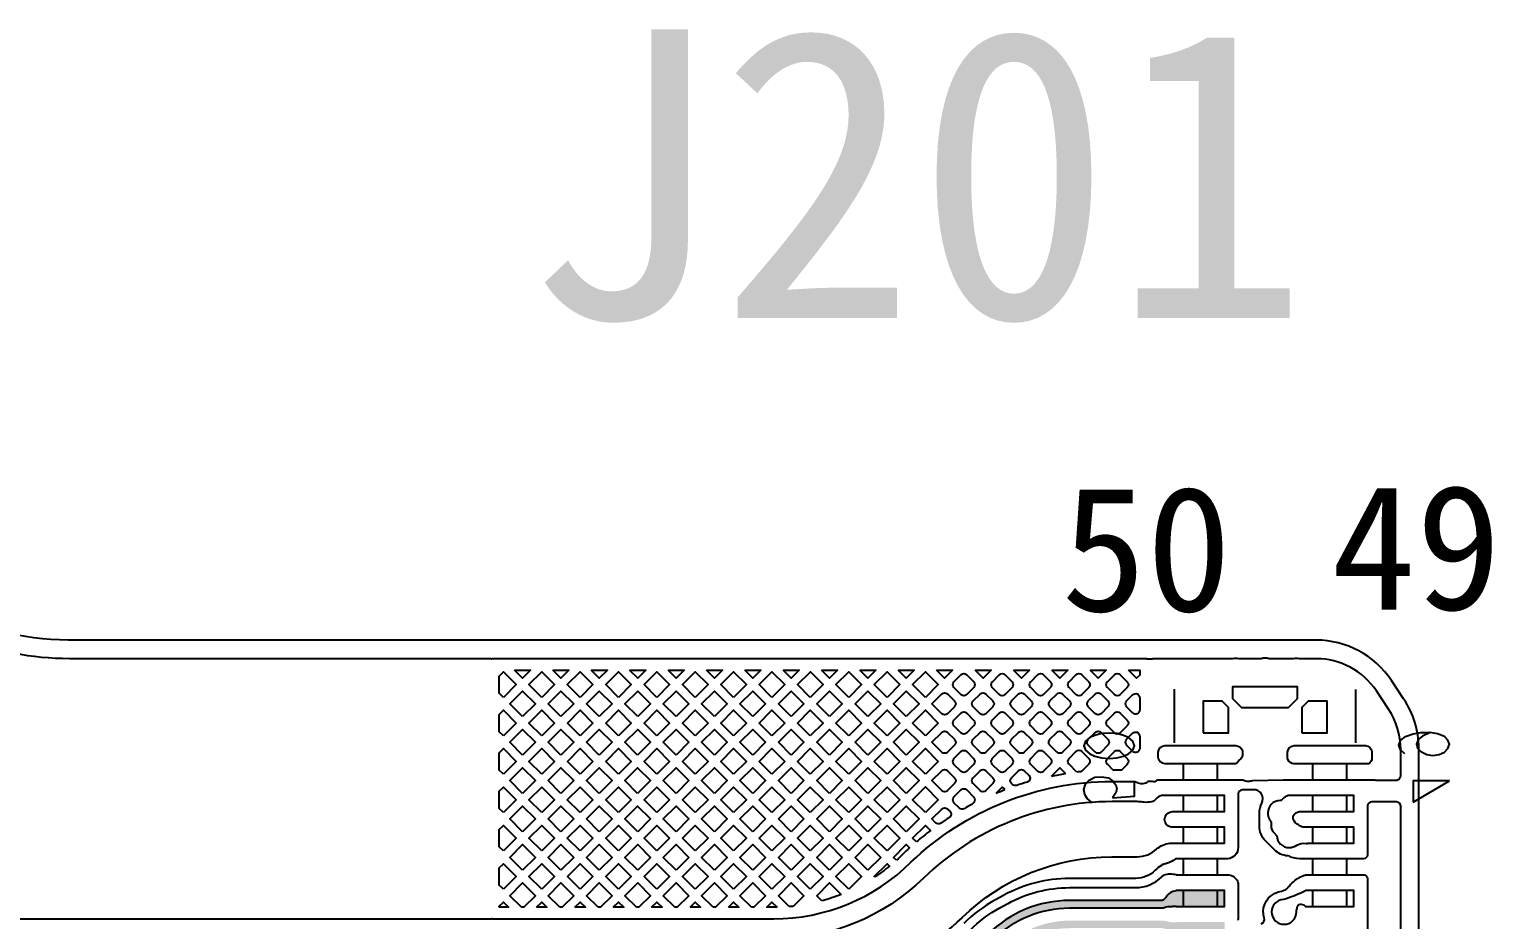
# Model space of a CAD drawing. Header units: millimetres. Extents: x 164 to 1164, y 133 to 906.
# Drawn here: x 515.14 to 563.05, y 522.67 to 551.84 of the extents above; entities that cross this region are included whole.
import ezdxf

# ---------------------------------------------------------------- set-up
doc = ezdxf.new("R2010")
doc.units = ezdxf.units.MM
for name, color, linetype in [('gbr-dxf', 7, 'Continuous'), ('gbr-dxf_layer0', 7, 'Continuous'), ('gbr-outline-dxf', 2, 'Continuous'), ('lingjian_layer1', 7, 'Continuous'), ('outline_layer0', 7, 'Continuous'), ('備註', 1, 'Continuous')]:
    doc.layers.add(name, color=color, linetype=linetype)
doc.styles.get("Standard").update_dxf_attribs({"font": ''})
doc.styles.get('Standard').set_extended_font_data('SimSun')
pattern_1 = [(270, (1442.94313, 11995.0211), (0.2069388116, -4e-17), [0.150500954, -0.0564378577]), (360, (1442.94313, 11995.0211), (5e-17, 0.2069388116), [0.150500954, -0.0564378577])]

msp = doc.modelspace()

# ---------------------------------------------------------------- hatches: boundary and pattern name
at = {"layer": '備註', "linetype": 'Continuous'}
h = msp.add_hatch(dxfattribs=at)
h.set_pattern_fill('ANGLE', color=4, scale=0.029626, angle=-90, style=0)
h.set_pattern_definition(pattern_1)
h.paths.add_polyline_path([(552.225, 523.307), (549.224, 523.307, 0.016305), (549.217, 523.306, 0.198398), (546.553, 522.2), (546.552, 522.199), (546.337, 521.985), (546.336, 521.984, -0.077062), (544.552, 520.678, 0.008577), (544.549, 520.677, 0.009589), (544.299, 520.541), (544.296, 520.54, -0.129718), (539.755, 519.341, 0.013487), (539.749, 519.341), (511.875, 519.341), (511.871, 519.341, -0.163227), (502.129, 522.612, 0.011714), (502.125, 522.615, 0.133288), (493.512, 526.086, 0.011579), (493.507, 526.087, 0.022888), (493.293, 526.102, 0.047003), (493.27, 526.106, -0.014638), (493.213, 526.114, 0.015724), (493.206, 526.114, 0.01582), (493.059, 526.134, 0.017779), (493.05, 526.135, 0.022951), (491.426, 526.209, 0.01598), (491.418, 526.209), (364.782, 526.209, 0.019686), (364.773, 526.21, 0.017758), (364.764, 526.21, -0.005313), (364.711, 526.21, 0.018449), (364.703, 526.21), (354.636, 526.21), (354.632, 526.21, 0.107714), (339.187, 522.843, 0.014366), (339.181, 522.84, 0.081576), (330.641, 516.71), (330.641, 516.71), (330.641, 516.71), (315.209, 501.278), (315.208, 501.277, -0.198894), (291.975, 491.655), (291.971, 491.655), (263.773, 491.655, 0.013447), (263.767, 491.655, -0.159762), (261.534, 492.389, 0.011483), (261.53, 492.392, 0.160219), (258.361, 493.44, 0.013731), (258.355, 493.44), (254.936, 493.44), (254.623, 493.713), (254.622, 493.712), (253.044, 493.712), (253.044, 493.185), (254.622, 493.185), (254.623, 493.184), (254.794, 493.194), (258.348, 493.194, 0.013465), (258.354, 493.194, -0.16027), (261.38, 492.197, 0.011743), (261.384, 492.194, 0.160496), (263.773, 491.409, 0.013355), (263.779, 491.409), (291.975, 491.409), (291.979, 491.409, 0.198861), (315.382, 501.103), (315.383, 501.104), (330.815, 516.536), (330.815, 516.536), (330.815, 516.536, -0.081551), (339.288, 522.618, -0.107699), (354.628, 525.964), (354.632, 525.964), (364.71, 525.964, 0.014064), (364.716, 525.964, 0.003369), (364.752, 525.964, 0.030125), (364.766, 525.963), (491.425, 525.963, 0.016022), (491.433, 525.963, -0.022735), (493.02, 525.891, 0.015857), (493.027, 525.89, -0.017511), (493.174, 525.871, 0.019536), (493.183, 525.869, 0.009196), (493.227, 525.863, 0.08322), (493.267, 525.856, -0.024776), (493.474, 525.843, 0.009807), (493.478, 525.843, -0.133281), (501.973, 522.422, 0.011696), (501.977, 522.419, 0.163374), (511.875, 519.095), (511.879, 519.095), (539.754, 519.095, 0.013556), (539.76, 519.095, 0.12949), (544.415, 520.324), (544.418, 520.326, -0.009593), (544.66, 520.458), (544.662, 520.459, 0.077165), (546.51, 521.81), (546.511, 521.81), (546.726, 522.025), (546.727, 522.026, -0.1989), (549.224, 523.061, 0.01598), (549.231, 523.061), (552.225, 523.061, 0.043357), (552.29, 523.066, 0.11098), (552.325, 523.072, -0.10686), (552.585, 523.112, 0.135663), (552.627, 523.121, -0.032048), (552.707, 523.118), (552.718, 523.107), (552.719, 523.107), (554.296, 523.107), (554.296, 523.635), (552.719, 523.635), (552.718, 523.635), (552.707, 523.624, 0.241105), (552.379, 523.403, 0.020161), (552.356, 523.383), (552.356, 523.383), (552.32, 523.346), (552.319, 523.346, -0.199548), (552.225, 523.307)])
h = msp.add_hatch(dxfattribs=at)
h.set_pattern_fill('ANGLE', color=4, scale=0.029626, angle=-90, style=0)
h.set_pattern_definition(pattern_1)
h.paths.add_polyline_path([(253.045, 492.675), (253.044, 492.675), (253.044, 492.148), (254.621, 492.148), (254.623, 492.147), (254.88, 492.449), (255.165, 492.505, 0.011884), (255.17, 492.506, -0.047835), (255.435, 492.532), (255.439, 492.532), (258.348, 492.532, 0.013493), (258.354, 492.532, -0.16023), (260.986, 491.665, 0.011743), (260.99, 491.662, 0.160569), (263.773, 490.747, 0.013355), (263.779, 490.747), (291.974, 490.747), (291.978, 490.747, 0.198875), (315.851, 500.635), (315.852, 500.635), (315.852, 500.635), (315.852, 500.635), (331.284, 516.068), (331.284, 516.068), (331.284, 516.068, -0.081468), (339.572, 522.02, -0.107635), (354.629, 525.302), (354.633, 525.302), (364.694, 525.302, 0.005329), (364.767, 525.301, 0.01598), (364.774, 525.301), (491.425, 525.301, -0.02287), (492.961, 525.23, 0.010413), (492.965, 525.23, -0.017003), (493.063, 525.218, 0.010657), (493.067, 525.217, 0.003258), (493.089, 525.213, 0.030586), (493.103, 525.21, 0.043208), (493.258, 525.194, 0.014798), (493.265, 525.194, -0.022961), (493.396, 525.185, 0.010581), (493.401, 525.184, -0.133259), (501.572, 521.894, 0.011775), (501.576, 521.891, 0.163384), (511.874, 518.433), (511.874, 518.433), (539.751, 518.433), (539.755, 518.433, 0.129716), (544.745, 519.75, 0.010688), (544.748, 519.752, -0.009413), (544.965, 519.869, 0.008282), (544.967, 519.87, 0.077139), (546.978, 521.341), (546.979, 521.342), (547.187, 521.549, 0.024653), (547.196, 521.557, -0.19899), (549.225, 522.398), (549.229, 522.399), (552.26, 522.399, 0.013626), (552.266, 522.398, -0.15526), (552.343, 522.374, 0.047374), (552.35, 522.36, 0.192505), (552.718, 522.077), (552.718, 522.07), (554.297, 522.07), (554.297, 522.598), (552.718, 522.598), (552.718, 522.587, -0.020922), (552.65, 522.586), (552.644, 522.586, -0.077712), (552.394, 522.626, 0.085172), (552.369, 522.63, 0.063907), (552.274, 522.644, 0.01602), (552.266, 522.644), (549.225, 522.644, 0.010618), (549.22, 522.644, 0.197688), (547.03, 521.739, 0.026109), (547.02, 521.73), (546.805, 521.516), (546.804, 521.515, -0.077044), (544.857, 520.09, 0.00837), (544.854, 520.089, 0.009676), (544.624, 519.964, 0.010876), (544.62, 519.962, -0.129497), (539.759, 518.679), (539.755, 518.679), (511.874, 518.679, -0.163308), (501.729, 522.084, 0.011598), (501.725, 522.087, 0.133268), (493.434, 525.428, 0.010737), (493.43, 525.429, 0.024929), (493.263, 525.44, 0.015908), (493.255, 525.44, -0.033744), (493.167, 525.448, 0.058086), (493.139, 525.454, -0.004537), (493.111, 525.459, 0.010536), (493.107, 525.459, 0.017065), (492.993, 525.474, 0.011298), (492.988, 525.475, 0.022937), (491.425, 525.547), (491.425, 525.547), (364.767, 525.547, 0.015825), (364.76, 525.547, -0.004854), (364.699, 525.547), (364.695, 525.547), (354.637, 525.547), (354.633, 525.547, 0.10765), (339.472, 522.245, 0.014988), (339.466, 522.242, 0.081493), (331.11, 516.241), (331.11, 516.241), (331.11, 516.241), (315.678, 500.809, -0.19891), (291.974, 490.993), (291.97, 490.993), (263.773, 490.993, 0.01346), (263.767, 490.992, -0.159945), (261.14, 491.857, 0.011483), (261.136, 491.86, 0.160175), (258.36, 492.777, 0.013717), (258.354, 492.778), (255.435, 492.778, 0.010663), (255.431, 492.777, 0.048065), (255.118, 492.747, 0.012301), (255.112, 492.745), (254.825, 492.689, 0.008453), (254.822, 492.689), (253.044, 492.675)])

# ---------------------------------------------------------------- linework, layer by layer
at = {"layer": 'gbr-dxf', "linetype": 'Continuous'}
for points in [[(513.285, 522.705), (530.275, 522.705, 0.049923), (530.304, 522.711, 0.063076), (530.351, 522.705), (539.529, 522.705, 0.197766), (544.026, 524.556, -0.19336), (550.609, 527.202), (551.295, 527.202), (551.299, 527.202, -0.103232), (551.457, 527.167, 0.009592), (551.463, 527.164, 0.302702), (551.795, 527.213), (551.922, 527.213), (551.922, 527.212, 0.319661), (552.09, 527.255), (552.718, 527.255), (552.718, 527.254), (554.297, 527.254), (554.297, 527.255), (554.905, 527.255, 0.110131), (555.078, 527.216, 0.083783), (555.212, 527.239), (556.23, 527.254, 0.009205), (556.234, 527.255), (556.955, 527.255), (556.955, 527.254), (558.533, 527.254), (558.533, 527.255), (559.23, 527.255, 0.051357), (559.26, 527.249), (559.936, 527.249, 0.35684), (560.069, 527.382), (560.069, 527.673, 0.028344), (560.072, 527.718, 0.028348), (560.069, 527.764), (560.069, 528.253, 0.148015), (559.671, 529.566), (559.271, 530.168, 0.25066), (557.3, 531.223), (556.748, 531.223, 0.06174), (556.649, 531.235, 0.061726), (556.55, 531.223), (555.755, 531.223, 0.081363), (555.625, 531.244, 0.08135), (555.496, 531.223), (554.761, 531.223, 0.061362), (554.662, 531.235, 0.061355), (554.563, 531.223), (551.977, 531.223, 0.046734), (551.922, 531.214), (551.922, 531.213), (551.767, 531.213, 0.081267), (551.707, 531.223), (530.357, 531.223, 0.089093), (530.291, 531.213, 0.069998), (530.251, 531.223), (516.461, 531.223, -0.193988), (509.885, 533.874, -0.005603)], [(539.541, 520.238, 0.194736), (545.698, 522.741), (545.699, 522.743, -0.194757), (550.601, 524.736), (550.612, 524.736), (551.439, 524.736, 0.198515), (552.076, 524.999, -0.133111), (552.505, 525.182), (552.718, 525.182), (552.718, 525.181), (554.296, 525.181), (554.296, 525.709), (552.718, 525.709), (552.718, 525.708), (552.554, 525.708, -0.376928), (552.334, 525.959), (552.334, 525.962, -0.354674), (552.538, 526.207, 0.024365), (552.544, 526.209, -0.041958), (552.649, 526.218, 0.011105), (552.66, 526.218), (552.718, 526.218), (552.718, 526.217), (554.297, 526.217), (554.297, 526.745), (552.718, 526.745), (552.718, 526.745), (552.281, 526.745, 0.196644), (552.096, 526.669), (552.094, 526.667), (551.983, 526.556, -0.067631), (551.711, 526.519), (551.708, 526.519, -0.021471), (551.621, 526.523, 0.050993), (551.439, 526.542), (550.623, 526.542), (550.612, 526.542, 0.19516), (544.441, 524.038), (544.44, 524.038, -0.195141), (539.529, 522.044)], [(560.069, 503.59), (560.069, 526.405, 0.35684), (559.936, 526.538), (559.113, 526.538, 0.35684), (558.98, 526.405), (558.98, 524.807, 0.062202), (558.978, 524.799, -0.390546), (558.851, 524.672, 0.049243), (558.845, 524.671), (558.533, 524.671), (558.533, 524.672), (556.954, 524.672), (556.954, 524.668, 0.005543), (556.889, 524.664, 0.070971), (556.869, 524.667, -0.074932), (556.459, 524.729, 0.138437), (556.386, 524.764), (556.367, 524.765, -0.180319), (555.935, 524.963), (555.64, 525.258, -0.198845), (555.44, 525.74), (555.44, 526.171, -0.122441), (555.519, 526.49, 0.571004), (555.247, 526.934), (554.896, 526.928), (554.876, 526.928, 0.35684), (554.743, 526.795), (554.743, 525.041), (554.743, 525.04, -0.388736), (554.405, 524.671), (554.297, 524.671), (554.297, 524.672), (552.72, 524.672), (552.718, 524.672), (552.715, 524.669, 0.11859), (552.679, 524.656, -0.053043), (552.427, 524.527, 0.030429), (552.323, 524.491, -0.008296), (552.281, 524.48, 0.165586), (552.238, 524.451, 0.073186), (552.027, 524.294), (552.027, 524.294), (552.027, 524.294, -0.19731), (551.387, 524.026, 0.011554), (551.381, 524.027), (549.223, 524.027, 0.014004), (549.215, 524.026), (549.215, 524.026, 0.125435), (547.063, 523.474), (547.06, 523.473), (546.8, 523.331, 0.009234), (546.796, 523.328, 0.071124), (545.753, 522.546)], [(545.966, 522.333, -0.070886), (546.938, 523.063, 0.00818), (546.941, 523.064), (547.202, 523.207, 0.007588), (547.205, 523.209, -0.125979), (549.222, 523.725, 0.014467), (549.23, 523.726), (551.374, 523.726, 0.01206), (551.381, 523.725, 0.199107), (552.24, 524.081), (552.24, 524.081), (552.24, 524.081, -0.044916), (552.322, 524.15, -0.07037), (552.507, 524.176, 0.020373), (552.512, 524.176, -0.071997), (552.703, 524.155, 0.026988), (552.71, 524.153), (552.718, 524.144), (552.719, 524.144), (554.297, 524.144), (554.297, 524.145), (554.428, 524.145), (554.435, 524.145, -0.1877), (554.611, 524.071, 0.006379), (554.615, 524.067), (554.683, 523.999, -0.179129), (554.743, 523.857), (554.743, 522.694, 0.10263), (554.735, 522.658)], [(555.5, 522.544, 0.408277), (555.597, 522.732, -0.074717), (555.567, 522.932, -0.382599), (556.175, 523.61, 0.071234), (556.254, 523.638, -0.019235), (556.31, 523.669, 0.057157), (556.362, 523.712, -0.015447), (556.384, 523.737), (556.417, 523.766, 0.08115), (556.473, 523.843, -0.089423), (556.838, 524.104, 0.019088), (556.938, 524.139, -0.012302), (557.059, 524.144), (558.533, 524.144), (558.533, 524.145), (558.868, 524.145, -0.341341), (558.984, 524.028), (558.984, 520.668)], [(546.727, 522.026, -0.1989), (549.224, 523.061, 0.01598), (549.231, 523.061), (552.225, 523.061, 0.043357), (552.29, 523.066, 0.11098), (552.325, 523.072, -0.10686), (552.585, 523.112, 0.135663), (552.627, 523.121, -0.032048), (552.707, 523.118), (552.718, 523.107), (552.719, 523.107), (554.296, 523.107), (554.296, 523.635), (552.719, 523.635), (552.718, 523.635), (552.707, 523.624, 0.241105), (552.379, 523.403, 0.020161), (552.356, 523.383), (552.356, 523.383), (552.32, 523.346), (552.319, 523.346, -0.199548), (552.225, 523.307), (552.225, 523.307), (549.224, 523.307, 0.016305), (549.217, 523.306, 0.198398), (546.553, 522.2)]]:
    msp.add_lwpolyline(points, format="xyb", dxfattribs=at)
at = {"layer": 'gbr-dxf'}
for points in [[(531.041, 530.846), (531.567, 530.846), (531.304, 530.584)], [(532.298, 530.846), (532.823, 530.846), (532.561, 530.584)], [(533.555, 530.846), (534.081, 530.846), (533.818, 530.583)], [(534.812, 530.846), (535.338, 530.846), (535.075, 530.583)], [(536.069, 530.846), (536.594, 530.846), (536.331, 530.584)], [(537.325, 530.846), (537.851, 530.846), (537.588, 530.583)], [(538.582, 530.846), (539.108, 530.846), (538.845, 530.583)], [(539.839, 530.846), (540.365, 530.846), (540.102, 530.583)], [(541.096, 530.846), (541.622, 530.846), (541.359, 530.584)], [(542.352, 530.846), (542.878, 530.846), (542.615, 530.583)], [(543.609, 530.846), (544.135, 530.846), (543.872, 530.583)], [(544.866, 530.846), (545.392, 530.846), (545.129, 530.583)], [(546.124, 530.846), (546.649, 530.846), (546.386, 530.584)], [(547.38, 530.846), (547.905, 530.846), (547.642, 530.584)], [(548.637, 530.846), (549.163, 530.846), (548.9, 530.583)], [(549.893, 530.846), (550.419, 530.846), (550.156, 530.583)]]:
    msp.add_lwpolyline(points, close=True, dxfattribs=at)
at = {"layer": 'gbr-dxf', "linetype": 'Continuous'}
for points in [[(551.15, 530.846), (551.519, 530.846), (551.519, 530.69), (551.413, 530.584)], [(530.676, 529.955), (530.539, 530.091), (530.539, 530.656), (530.676, 530.793), (531.094, 530.374)], [(531.932, 529.955), (531.514, 530.374), (531.932, 530.793), (532.351, 530.374)], [(533.189, 529.955), (532.77, 530.374), (533.189, 530.793), (533.608, 530.374)], [(534.446, 529.955), (534.028, 530.374), (534.446, 530.793), (534.865, 530.374)], [(535.703, 529.955), (535.284, 530.374), (535.703, 530.793), (536.122, 530.374)], [(536.96, 529.955), (536.541, 530.374), (536.96, 530.792), (537.378, 530.374)], [(538.216, 529.955), (537.798, 530.374), (538.216, 530.792), (538.635, 530.374)], [(539.473, 529.955), (539.054, 530.374), (539.473, 530.793), (539.892, 530.374)], [(540.73, 529.955), (540.312, 530.374), (540.731, 530.793), (541.149, 530.374)], [(541.987, 529.955), (541.569, 530.374), (541.987, 530.792), (542.406, 530.374)], [(543.244, 529.955), (542.825, 530.374), (543.244, 530.792), (543.662, 530.374)], [(544.5, 529.955), (544.082, 530.374), (544.501, 530.793), (544.919, 530.374)], [(531.304, 529.327), (530.885, 529.745), (531.304, 530.164), (531.723, 529.746)], [(532.561, 529.327), (532.142, 529.746), (532.561, 530.164), (532.98, 529.745)], [(533.818, 529.327), (533.399, 529.745), (533.818, 530.164), (534.237, 529.745)], [(535.075, 529.327), (534.656, 529.745), (535.075, 530.164), (535.493, 529.745)], [(536.331, 529.327), (535.913, 529.745), (536.331, 530.164), (536.75, 529.746)], [(537.588, 529.327), (537.169, 529.746), (537.588, 530.164), (538.007, 529.745)], [(538.845, 529.326), (538.426, 529.745), (538.845, 530.164), (539.264, 529.745)], [(540.102, 529.326), (539.683, 529.745), (540.102, 530.164), (540.521, 529.745)], [(541.359, 529.327), (540.94, 529.745), (541.359, 530.164), (541.778, 529.746)], [(542.616, 529.327), (542.197, 529.746), (542.615, 530.164), (543.034, 529.745)], [(543.872, 529.327), (543.453, 529.745), (543.872, 530.164), (544.291, 529.745)], [(530.675, 528.698), (530.539, 528.834), (530.539, 529.4), (530.676, 529.536), (531.094, 529.117)], [(531.933, 528.698), (531.513, 529.117), (531.932, 529.536), (532.351, 529.117)], [(533.189, 528.698), (532.771, 529.117), (533.189, 529.536), (533.608, 529.117)], [(534.446, 528.698), (534.027, 529.117), (534.446, 529.536), (534.865, 529.117)], [(535.703, 528.698), (535.284, 529.117), (535.703, 529.536), (536.122, 529.117)], [(536.96, 528.698), (536.541, 529.117), (536.96, 529.536), (537.378, 529.117)], [(538.217, 528.698), (537.798, 529.117), (538.216, 529.536), (538.635, 529.117)], [(539.473, 528.698), (539.055, 529.117), (539.473, 529.535), (539.892, 529.117)], [(540.73, 528.698), (540.311, 529.117), (540.73, 529.536), (541.149, 529.117)], [(541.987, 528.698), (541.568, 529.117), (541.987, 529.536), (542.406, 529.117)], [(543.244, 528.699), (542.825, 529.117), (543.244, 529.536), (543.662, 529.117)], [(544.501, 528.698), (544.082, 529.117), (544.5, 529.536), (544.92, 529.117)], [(531.304, 528.07), (530.885, 528.489), (531.304, 528.908), (531.723, 528.488)], [(532.561, 528.07), (532.142, 528.488), (532.561, 528.907), (532.98, 528.489)], [(533.818, 528.07), (533.399, 528.489), (533.818, 528.907), (534.237, 528.489)], [(535.074, 528.07), (534.656, 528.489), (535.075, 528.907), (535.493, 528.489)], [(536.331, 528.07), (535.913, 528.489), (536.331, 528.908), (536.75, 528.489)], [(537.588, 528.07), (537.169, 528.489), (537.588, 528.908), (538.007, 528.489)], [(538.845, 528.07), (538.426, 528.489), (538.845, 528.907), (539.264, 528.488)], [(540.102, 528.07), (539.683, 528.488), (540.102, 528.907), (540.52, 528.488)], [(541.358, 528.07), (540.94, 528.488), (541.359, 528.908), (541.778, 528.489)], [(542.616, 528.07), (542.197, 528.489), (542.616, 528.908), (543.034, 528.489)], [(543.873, 528.07), (543.454, 528.489), (543.872, 528.907), (544.291, 528.488)], [(530.676, 527.441), (530.539, 527.578), (530.539, 528.143), (530.675, 528.279), (531.094, 527.86)], [(531.932, 527.441), (531.514, 527.86), (531.933, 528.279), (532.351, 527.86)], [(533.189, 527.441), (532.771, 527.86), (533.189, 528.279), (533.608, 527.86)], [(534.446, 527.441), (534.027, 527.86), (534.446, 528.279), (534.865, 527.86)], [(535.703, 527.442), (535.284, 527.86), (535.703, 528.279), (536.122, 527.86)], [(536.96, 527.441), (536.541, 527.86), (536.96, 528.279), (537.379, 527.86)], [(538.217, 527.441), (537.798, 527.86), (538.217, 528.279), (538.635, 527.86)], [(539.473, 527.441), (539.055, 527.86), (539.473, 528.279), (539.892, 527.86)], [(540.73, 527.441), (540.311, 527.86), (540.73, 528.279), (541.149, 527.86)], [(541.987, 527.441), (541.568, 527.86), (541.987, 528.279), (542.406, 527.86)], [(543.244, 527.441), (542.825, 527.86), (543.244, 528.279), (543.663, 527.86)], [(544.501, 527.442), (544.082, 527.86), (544.501, 528.279), (544.919, 527.86)], [(531.304, 526.813), (530.885, 527.232), (531.304, 527.65), (531.723, 527.232)], [(532.561, 526.813), (532.142, 527.232), (532.561, 527.65), (532.98, 527.232)], [(533.818, 526.813), (533.399, 527.232), (533.818, 527.651), (534.236, 527.232)], [(535.074, 526.813), (534.656, 527.232), (535.074, 527.651), (535.493, 527.232)], [(536.332, 526.813), (535.912, 527.232), (536.331, 527.651), (536.75, 527.232)], [(537.588, 526.813), (537.17, 527.232), (537.588, 527.65), (538.007, 527.232)], [(538.845, 526.813), (538.426, 527.232), (538.845, 527.651), (539.264, 527.232)], [(540.102, 526.813), (539.683, 527.232), (540.102, 527.65), (540.521, 527.232)], [(541.359, 526.813), (540.94, 527.232), (541.358, 527.65), (541.777, 527.232)], [(542.615, 526.813), (542.196, 527.232), (542.616, 527.651), (543.035, 527.232)], [(543.872, 526.813), (543.454, 527.232), (543.873, 527.651), (544.291, 527.232)], [(530.676, 526.185), (530.539, 526.321), (530.539, 526.886), (530.676, 527.022), (531.094, 526.603)], [(531.932, 526.185), (531.514, 526.603), (531.932, 527.022), (532.351, 526.603)], [(533.189, 526.185), (532.77, 526.603), (533.189, 527.022), (533.608, 526.603)], [(534.446, 526.185), (534.027, 526.603), (534.446, 527.022), (534.865, 526.603)], [(535.703, 526.184), (535.284, 526.603), (535.703, 527.022), (536.122, 526.603)], [(536.96, 526.185), (536.541, 526.603), (536.96, 527.022), (537.379, 526.603)], [(538.217, 526.185), (537.798, 526.603), (538.217, 527.022), (538.635, 526.603)], [(539.473, 526.185), (539.055, 526.603), (539.473, 527.022), (539.892, 526.603)], [(540.73, 526.185), (540.311, 526.603), (540.73, 527.022), (541.149, 526.604)], [(541.987, 526.184), (541.568, 526.604), (541.987, 527.022), (542.406, 526.603)], [(543.243, 526.185), (542.825, 526.603), (543.244, 527.022), (543.663, 526.604)], [(544.501, 526.185), (544.082, 526.604), (544.501, 527.023), (544.92, 526.603)], [(531.304, 525.556), (530.886, 525.975), (531.304, 526.394), (531.723, 525.975)], [(532.561, 525.556), (532.142, 525.975), (532.561, 526.394), (532.98, 525.975)], [(533.818, 525.556), (533.399, 525.975), (533.818, 526.394), (534.236, 525.975)], [(535.075, 525.556), (534.656, 525.975), (535.074, 526.394), (535.493, 525.975)], [(536.331, 525.556), (535.913, 525.975), (536.332, 526.394), (536.75, 525.975)], [(537.588, 525.556), (537.17, 525.975), (537.588, 526.394), (538.007, 525.975)], [(538.845, 525.556), (538.426, 525.975), (538.845, 526.394), (539.264, 525.975)], [(540.102, 525.556), (539.683, 525.975), (540.102, 526.394), (540.521, 525.975)], [(541.359, 525.556), (540.94, 525.975), (541.359, 526.394), (541.778, 525.975)], [(542.615, 525.557), (542.197, 525.975), (542.615, 526.393), (543.034, 525.975)], [(543.872, 525.556), (543.453, 525.975), (543.872, 526.394), (544.291, 525.975)], [(530.676, 524.928), (530.539, 525.064), (530.539, 525.629), (530.676, 525.765), (531.095, 525.347)], [(531.933, 524.928), (531.514, 525.347), (531.932, 525.765), (532.351, 525.347)], [(533.189, 524.928), (532.77, 525.347), (533.189, 525.765), (533.608, 525.347)], [(534.446, 524.928), (534.027, 525.347), (534.446, 525.765), (534.865, 525.346)], [(535.703, 524.928), (535.284, 525.346), (535.703, 525.765), (536.122, 525.346)], [(536.96, 524.928), (536.541, 525.346), (536.96, 525.765), (537.379, 525.347)], [(538.217, 524.928), (537.798, 525.347), (538.217, 525.765), (538.635, 525.347)], [(539.473, 524.928), (539.055, 525.347), (539.473, 525.765), (539.892, 525.347)], [(540.73, 524.928), (540.311, 525.347), (540.73, 525.765), (541.149, 525.346)], [(541.987, 524.928), (541.569, 525.346), (541.987, 525.765), (542.406, 525.347)], [(543.244, 524.928), (542.825, 525.347), (543.243, 525.765), (543.662, 525.346)], [(531.304, 524.299), (530.885, 524.718), (531.304, 525.137), (531.723, 524.718)], [(532.561, 524.3), (532.142, 524.718), (532.561, 525.137), (532.979, 524.718)], [(533.818, 524.299), (533.399, 524.718), (533.818, 525.137), (534.237, 524.718)], [(535.075, 524.299), (534.656, 524.718), (535.075, 525.137), (535.493, 524.718)], [(536.331, 524.299), (535.913, 524.718), (536.331, 525.137), (536.75, 524.718)], [(537.588, 524.299), (537.169, 524.718), (537.588, 525.137), (538.007, 524.718)], [(538.845, 524.3), (538.426, 524.718), (538.845, 525.137), (539.264, 524.718)], [(540.102, 524.299), (539.683, 524.718), (540.102, 525.137), (540.521, 524.718)], [(541.358, 524.3), (540.94, 524.718), (541.359, 525.137), (541.777, 524.718)], [(542.616, 524.299), (542.197, 524.718), (542.615, 525.137), (543.034, 524.718)], [(530.675, 523.671), (530.539, 523.807), (530.539, 524.372), (530.676, 524.508), (531.094, 524.09)], [(531.932, 523.671), (531.513, 524.09), (531.933, 524.509), (532.351, 524.09)], [(533.19, 523.671), (532.771, 524.09), (533.189, 524.509), (533.608, 524.09)], [(534.446, 523.671), (534.027, 524.09), (534.446, 524.508), (534.865, 524.09)], [(535.703, 523.671), (535.284, 524.09), (535.703, 524.508), (536.122, 524.09)], [(536.96, 523.671), (536.541, 524.09), (536.96, 524.508), (537.378, 524.09)], [(538.216, 523.671), (537.798, 524.09), (538.217, 524.509), (538.635, 524.09)], [(539.474, 523.671), (539.055, 524.09), (539.473, 524.509), (539.892, 524.09)], [(540.73, 523.671), (540.312, 524.09), (540.73, 524.508), (541.149, 524.09)], [(541.987, 523.671), (541.568, 524.09), (541.987, 524.509), (542.406, 524.09)], [(531.265, 523.081), (530.885, 523.461), (531.304, 523.88), (531.723, 523.461), (531.342, 523.081)], [(532.522, 523.081), (532.142, 523.461), (532.561, 523.88), (532.98, 523.461), (532.6, 523.081)], [(533.78, 523.081), (533.399, 523.461), (533.818, 523.88), (534.237, 523.461), (533.856, 523.081)], [(535.036, 523.081), (534.656, 523.461), (535.075, 523.88), (535.493, 523.461), (535.113, 523.081)], [(536.293, 523.081), (535.913, 523.461), (536.331, 523.88), (536.75, 523.461), (536.37, 523.081)], [(537.549, 523.081), (537.169, 523.461), (537.588, 523.88), (538.007, 523.461), (537.627, 523.081)], [(538.806, 523.081), (538.426, 523.461), (538.845, 523.88), (539.264, 523.461), (538.884, 523.081)], [(530.539, 523.081), (530.539, 523.116), (530.675, 523.252), (530.846, 523.081)], [(531.762, 523.081), (531.932, 523.252), (532.103, 523.081)], [(533.019, 523.081), (533.19, 523.252), (533.36, 523.081)], [(534.276, 523.081), (534.446, 523.252), (534.617, 523.081)], [(535.532, 523.081), (535.703, 523.252), (535.873, 523.081)], [(536.789, 523.081), (536.96, 523.252), (537.13, 523.081)], [(538.046, 523.081), (538.216, 523.252), (538.387, 523.081)]]:
    msp.add_lwpolyline(points, close=True, dxfattribs=at)
for points in [[(545.668, 530.046, 0.059362), (545.661, 530.051), (545.434, 530.279, 0.050456), (545.43, 530.284, -0.39114), (545.43, 530.463, 0.055384), (545.434, 530.469), (545.662, 530.697, 0.05561), (545.668, 530.702, -0.391196), (545.847, 530.702, 0.061318), (545.854, 530.697), (546.081, 530.47, 0.058513), (546.085, 530.464, -0.391218), (546.085, 530.284, 0.056573), (546.081, 530.278), (545.853, 530.051, 0.056766), (545.847, 530.046, -0.391162)], [(546.925, 530.047, 0.056086), (546.919, 530.051), (546.691, 530.279, 0.04664), (546.687, 530.284, -0.390932), (546.687, 530.463, 0.05566), (546.692, 530.469), (546.919, 530.697, 0.055221), (546.925, 530.701, -0.390908), (547.104, 530.701, 0.052426), (547.11, 530.697), (547.338, 530.469, 0.049039), (547.342, 530.464, -0.39083), (547.342, 530.284, 0.056366), (547.337, 530.278), (547.11, 530.051, 0.056366), (547.104, 530.047, -0.390821)], [(548.182, 530.047, 0.06459), (548.175, 530.052), (547.948, 530.278, 0.05637), (547.943, 530.284, -0.39114), (547.943, 530.464, 0.055384), (547.948, 530.47), (548.175, 530.697, 0.05561), (548.181, 530.702, -0.391196), (548.361, 530.702, 0.05566), (548.367, 530.697), (548.595, 530.469, 0.052506), (548.599, 530.464, -0.391218), (548.599, 530.284, 0.056573), (548.594, 530.278), (548.367, 530.051, 0.056766), (548.361, 530.047, -0.391162)], [(549.438, 530.046, 0.061763), (549.432, 530.051), (549.205, 530.278, 0.053198), (549.2, 530.284, -0.390932), (549.2, 530.463, 0.05566), (549.205, 530.469), (549.432, 530.697, 0.055221), (549.438, 530.701, -0.390908), (549.618, 530.701, 0.05837), (549.624, 530.697), (549.851, 530.469, 0.055369), (549.855, 530.464, -0.39083), (549.855, 530.284, 0.056573), (549.851, 530.278), (549.624, 530.051, 0.056766), (549.618, 530.047, -0.390821)], [(550.695, 530.046, 0.058964), (550.689, 530.051), (550.461, 530.279, 0.050042), (550.457, 530.284, -0.390932), (550.457, 530.463, 0.05566), (550.462, 530.469), (550.689, 530.697, 0.055221), (550.695, 530.701, -0.390908), (550.874, 530.701, 0.06128), (550.881, 530.696), (551.108, 530.47, 0.058294), (551.112, 530.464, -0.39083), (551.112, 530.284, 0.056153), (551.108, 530.278), (550.881, 530.051, 0.055973), (550.875, 530.047, -0.390821)], [(545.219, 529.418, -0.39083), (545.039, 529.418, 0.0561), (545.033, 529.422), (544.71, 529.745), (545.033, 530.069, 0.055098), (545.039, 530.073, -0.390809), (545.219, 530.073, 0.052312), (545.224, 530.069), (545.452, 529.841, 0.061073), (545.456, 529.835, -0.39097), (545.457, 529.655, 0.056169), (545.452, 529.649), (545.225, 529.422, 0.056442)], [(546.296, 529.418, 0.059113), (546.29, 529.423), (546.062, 529.65, 0.05029), (546.058, 529.655, -0.390932), (546.058, 529.835, 0.05566), (546.063, 529.841), (546.291, 530.068, 0.055221), (546.296, 530.073, -0.390908), (546.476, 530.073, 0.06128), (546.483, 530.068), (546.709, 529.842, 0.058294), (546.713, 529.836, -0.39083), (546.713, 529.656, 0.056366), (546.709, 529.65), (546.481, 529.423, 0.056366), (546.475, 529.418, -0.390821)], [(547.553, 529.418, 0.0561), (547.547, 529.423), (547.319, 529.651, 0.046695), (547.315, 529.656, -0.39114), (547.315, 529.836, 0.055384), (547.319, 529.841), (547.547, 530.069, 0.05561), (547.553, 530.073, -0.391196), (547.732, 530.073, 0.05267), (547.738, 530.069), (547.966, 529.84, 0.049292), (547.97, 529.835, -0.391218), (547.97, 529.656, 0.056573), (547.966, 529.65), (547.739, 529.423, 0.056766), (547.733, 529.418, -0.391162)], [(548.81, 529.418, 0.064774), (548.803, 529.423), (548.577, 529.65, 0.056366), (548.572, 529.656, -0.39114), (548.572, 529.835, 0.05543), (548.577, 529.841), (548.804, 530.068, 0.055221), (548.81, 530.073, -0.391196), (548.989, 530.073, 0.055764), (548.995, 530.068), (549.223, 529.841, 0.052863), (549.227, 529.835, -0.391218), (549.227, 529.656, 0.056631), (549.223, 529.65), (548.996, 529.423, 0.056364), (548.99, 529.418, -0.391162)], [(550.067, 529.418, 0.058964), (550.06, 529.423), (549.834, 529.649, 0.06172), (549.829, 529.656, -0.390932), (549.829, 529.835, 0.05566), (549.833, 529.841), (550.061, 530.068, 0.055221), (550.066, 530.073, -0.390908), (550.246, 530.073, 0.06128), (550.252, 530.068), (550.479, 529.841, 0.058294), (550.484, 529.835, -0.39083), (550.484, 529.656, 0.056153), (550.479, 529.65), (550.252, 529.423, 0.055973), (550.246, 529.418, -0.390821)], [(551.296, 529.446, 0.057065), (551.288, 529.452), (551.09, 529.65, 0.050033), (551.086, 529.656, -0.39114), (551.086, 529.835, 0.055764), (551.09, 529.841), (551.288, 530.039, 0.057001), (551.296, 530.045, -0.639501), (551.517, 529.954, 0.056442), (551.519, 529.943), (551.519, 529.548, 0.054988), (551.517, 529.537, -0.639504)], [(545.667, 528.79, 0.055916), (545.661, 528.794), (545.435, 529.021, 0.058946), (545.43, 529.027, -0.390932), (545.43, 529.207, 0.055764), (545.435, 529.213), (545.662, 529.44, 0.05532), (545.668, 529.444, -0.390908), (545.847, 529.444, 0.052125), (545.853, 529.44), (546.08, 529.213, 0.060918), (546.085, 529.207, -0.39083), (546.084, 529.027, 0.05642), (546.08, 529.021), (545.853, 528.794, 0.056364), (545.847, 528.79, -0.390821)], [(546.924, 528.789, 0.053195), (546.919, 528.794), (546.691, 529.022, 0.056259), (546.686, 529.028, -0.390809), (546.687, 529.207, 0.055384), (546.691, 529.213), (546.919, 529.441, 0.05561), (546.925, 529.445, -0.390799), (547.104, 529.445, 0.055284), (547.11, 529.441), (547.337, 529.214, 0.063771), (547.342, 529.207, -0.390956), (547.342, 529.027, 0.056631), (547.337, 529.021), (547.11, 528.794, 0.056364), (547.104, 528.789, -0.39097)], [(548.182, 528.79, 0.0497), (548.176, 528.794), (547.948, 529.022, 0.053198), (547.944, 529.027, -0.390932), (547.944, 529.207, 0.05566), (547.948, 529.213), (548.176, 529.44, 0.055221), (548.182, 529.445, -0.391196), (548.361, 529.445, 0.046133), (548.366, 529.441), (548.594, 529.213, 0.05577), (548.599, 529.207, -0.39097), (548.599, 529.027, 0.056056), (548.594, 529.021), (548.367, 528.794, 0.056141), (548.361, 528.79, -0.390478)], [(549.438, 528.79, 0.059211), (549.432, 528.794), (549.205, 529.021, 0.061778), (549.201, 529.027, -0.39114), (549.201, 529.207, 0.055384), (549.205, 529.213), (549.432, 529.44, 0.05561), (549.438, 529.445, -0.391196), (549.618, 529.445, 0.049442), (549.623, 529.441), (549.851, 529.213, 0.058513), (549.855, 529.207, -0.391218), (549.855, 529.027, 0.056153), (549.851, 529.021), (549.624, 528.794, 0.055973), (549.618, 528.79, -0.391162)], [(550.695, 528.79, 0.0561), (550.689, 528.794), (550.462, 529.021, 0.05901), (550.457, 529.027, -0.39114), (550.457, 529.207, 0.055764), (550.462, 529.213), (550.689, 529.44, 0.05577), (550.695, 529.445, -0.391196), (550.875, 529.445, 0.05267), (550.88, 529.44), (551.107, 529.213, 0.061355), (551.112, 529.207, -0.391218), (551.112, 529.027, 0.056153), (551.107, 529.021), (550.88, 528.794, 0.055973), (550.874, 528.79, -0.391162)], [(545.218, 528.161, -0.39083), (545.039, 528.161, 0.056153), (545.033, 528.166), (544.71, 528.488), (545.034, 528.811, 0.055598), (545.039, 528.816, -0.390799), (545.219, 528.816, 0.052448), (545.224, 528.812), (545.452, 528.584, 0.049519), (545.456, 528.579, -0.390746), (545.456, 528.399, 0.056544), (545.452, 528.393), (545.224, 528.166, 0.056139)], [(546.296, 528.161, 0.052718), (546.29, 528.165), (546.062, 528.393, 0.05608), (546.058, 528.399, -0.390932), (546.058, 528.579, 0.055764), (546.062, 528.584), (546.29, 528.812, 0.05561), (546.296, 528.816, -0.390799), (546.475, 528.816, 0.055056), (546.481, 528.812), (546.709, 528.584, 0.051941), (546.713, 528.578, -0.390956), (546.713, 528.399, 0.056631), (546.709, 528.393), (546.482, 528.165, 0.056364), (546.476, 528.161, -0.390821)], [(547.553, 528.161, 0.050275), (547.547, 528.165), (547.319, 528.393, 0.05346), (547.315, 528.399, -0.39114), (547.315, 528.578, 0.055384), (547.32, 528.584), (547.547, 528.812, 0.05561), (547.553, 528.816, -0.391196), (547.733, 528.816, 0.058572), (547.739, 528.812), (547.966, 528.585, 0.055598), (547.97, 528.579, -0.391218), (547.97, 528.399, 0.056366), (547.966, 528.393), (547.738, 528.165, 0.056366), (547.732, 528.161, -0.391162)], [(548.81, 528.161, 0.046362), (548.805, 528.165), (548.576, 528.394, 0.050042), (548.572, 528.399, -0.390684), (548.572, 528.578, 0.055464), (548.577, 528.584), (548.804, 528.812, 0.055098), (548.81, 528.816, -0.390809), (548.989, 528.816, 0.049442), (548.995, 528.812), (549.223, 528.583, 0.046157), (549.227, 528.579, -0.391218), (549.227, 528.399, 0.056153), (549.223, 528.393), (548.995, 528.166, 0.055973), (548.989, 528.161, -0.390821)], [(550.066, 528.161, 0.0561), (550.06, 528.166), (549.834, 528.393, 0.059043), (549.829, 528.399, -0.39114), (549.829, 528.579, 0.055883), (549.833, 528.584), (550.061, 528.812, 0.05598), (550.067, 528.816, -0.391196), (550.246, 528.816, 0.052616), (550.252, 528.812), (550.48, 528.584, 0.049454), (550.484, 528.579, -0.391218), (550.484, 528.399, 0.056153), (550.479, 528.393), (550.252, 528.166, 0.055973), (550.246, 528.161, -0.391162)], [(551.296, 528.189, 0.057065), (551.287, 528.196), (551.09, 528.393, 0.05637), (551.086, 528.399, -0.39114), (551.086, 528.579, 0.055764), (551.09, 528.584), (551.288, 528.782, 0.057001), (551.296, 528.789, -0.639501), (551.517, 528.697, 0.055064), (551.519, 528.687), (551.519, 528.29, 0.049143), (551.518, 528.281, -0.63946)], [(545.668, 527.533, 0.058726), (545.662, 527.537), (545.435, 527.764, 0.06172), (545.43, 527.771, -0.390597), (545.43, 527.95, 0.055558), (545.434, 527.956), (545.662, 528.184, 0.055526), (545.668, 528.188, -0.390932), (545.847, 528.188, 0.049896), (545.852, 528.184), (546.08, 527.956, 0.058719), (546.085, 527.95, -0.391218), (546.085, 527.77, 0.056631), (546.08, 527.764), (545.853, 527.537, 0.056364), (545.847, 527.533, -0.390821)], [(546.925, 527.533, 0.055762), (546.919, 527.537), (546.691, 527.764, 0.058946), (546.687, 527.77, -0.390932), (546.687, 527.95, 0.055764), (546.691, 527.956), (546.919, 528.183, 0.05561), (546.925, 528.188, -0.391196), (547.104, 528.188, 0.052312), (547.11, 528.183), (547.337, 527.956, 0.061073), (547.341, 527.95, -0.39097), (547.342, 527.77, 0.055957), (547.337, 527.764), (547.11, 527.537, 0.055902), (547.104, 527.533, -0.390478)], [(548.181, 527.533, 0.0533), (548.176, 527.537), (547.948, 527.764, 0.056513), (547.944, 527.77, -0.390932), (547.944, 527.95, 0.055883), (547.948, 527.956), (548.176, 528.184, 0.055598), (548.182, 528.188, -0.390908), (548.361, 528.188, 0.055464), (548.367, 528.184), (548.594, 527.957, 0.063697), (548.599, 527.95, -0.39083), (548.599, 527.771, 0.056153), (548.594, 527.765), (548.367, 527.537, 0.055973), (548.361, 527.533, -0.390821)], [(549.459, 527.511), (549.205, 527.765, 0.056271), (549.201, 527.771, -0.391095), (549.201, 527.95, 0.055883), (549.205, 527.956), (549.432, 528.183, 0.05598), (549.438, 528.188, -0.391196), (549.618, 528.188, 0.055764), (549.624, 528.183), (549.851, 527.956, 0.052608), (549.855, 527.95, -0.390795), (549.855, 527.771, 0.055792), (549.851, 527.765), (549.614, 527.528, 0.003992)], [(550.648, 527.578), (550.462, 527.765, 0.05637), (550.457, 527.771, -0.39114), (550.457, 527.95, 0.055764), (550.462, 527.956), (550.689, 528.183, 0.05577), (550.695, 528.188, -0.391196), (550.874, 528.188, 0.05566), (550.88, 528.183), (551.108, 527.955, 0.052506), (551.112, 527.95, -0.391218), (551.112, 527.77, 0.055384), (551.108, 527.764), (550.922, 527.578)], [(554.297, 527.781), (554.297, 527.782), (552.718, 527.782), (552.718, 527.781), (552.353, 527.781, 0.023545), (552.346, 527.782, -0.403328), (552.124, 527.996), (552.124, 528.16, -0.406334), (552.346, 528.376, 0.014275), (552.35, 528.376), (554.667, 528.376), (554.668, 528.376, -0.355104), (554.886, 528.199, 0.119521), (554.885, 528.161, -0.042302), (554.89, 528.12), (554.89, 528.096, -0.167711), (554.831, 527.947, 0.093319), (554.73, 527.835, -0.087217), (554.659, 527.781)], [(556.572, 527.782, -0.294252), (556.376, 527.921, 0.096267), (556.361, 527.945), (556.361, 528.16, -0.406334), (556.583, 528.376, 0.014275), (556.586, 528.376), (558.91, 528.376, -0.399268), (559.127, 528.16), (559.127, 527.975, -0.273176), (559.01, 527.782), (558.533, 527.782), (558.533, 527.782), (556.955, 527.782), (556.955, 527.782)], [(545.219, 526.904, -0.390956), (545.039, 526.904, 0.046496), (545.034, 526.908), (544.71, 527.232), (545.033, 527.555, 0.055598), (545.039, 527.56, -0.390799), (545.219, 527.56, 0.049478), (545.224, 527.556), (545.453, 527.326, 0.045907), (545.457, 527.322, -0.39062), (545.457, 527.142, 0.056128), (545.452, 527.136), (545.225, 526.909, 0.05608)], [(546.475, 526.904, -0.39083), (546.296, 526.904, 0.055883), (546.29, 526.909), (546.063, 527.136, 0.058925), (546.058, 527.142, -0.390908), (546.058, 527.321, 0.055358), (546.063, 527.327), (546.29, 527.555, 0.055098), (546.296, 527.559, -0.390809), (546.476, 527.559, 0.052947), (546.481, 527.555), (546.709, 527.327, 0.049782), (546.713, 527.322, -0.39097), (546.713, 527.142, 0.055686), (546.709, 527.136), (546.481, 526.909, 0.055746)], [(547.482, 527.072, -0.262246), (547.356, 527.102, 0.104298), (547.349, 527.106), (547.32, 527.136, 0.058958), (547.315, 527.142, -0.39114), (547.315, 527.322, 0.055764), (547.32, 527.327), (547.547, 527.555, 0.055615), (547.553, 527.559, -0.391196), (547.732, 527.559, 0.052357), (547.738, 527.555), (547.887, 527.406, 0.037126), (547.893, 527.398, -0.542997), (547.838, 527.183, 0.032211), (547.83, 527.179, 0.009047), (547.489, 527.073, 0.103904)], [(545.763, 526.309, -0.313754), (545.612, 526.33, 0.019643), (545.611, 526.331), (545.434, 526.508, 0.05294), (545.43, 526.514, -0.390761), (545.43, 526.693, 0.055464), (545.435, 526.699), (545.662, 526.927, 0.055098), (545.668, 526.931, -0.390809), (545.847, 526.931, 0.046401), (545.852, 526.927), (546.08, 526.699, 0.055973), (546.085, 526.693, -0.391017), (546.085, 526.514, 0.055855), (546.08, 526.508), (546.023, 526.45, 0.007426), (545.766, 526.311, 0.03428)], [(556.416, 525.037, 0.165642), (556.665, 525.122, -0.147516), (556.969, 525.175, 0.13546), (557.011, 525.181), (558.533, 525.181), (558.533, 525.709), (556.954, 525.709), (556.954, 525.708), (556.865, 525.708, -0.151301), (556.717, 525.782, 0.139418), (556.678, 525.802, 0.054456), (556.666, 525.813, -0.246135), (556.542, 526.043), (556.542, 526.046, -0.032488), (556.544, 526.082, -0.234432), (556.756, 526.216, -0.011399), (556.783, 526.218), (556.954, 526.218), (556.954, 526.217), (558.533, 526.217), (558.533, 526.745), (556.954, 526.745), (556.954, 526.744), (556.81, 526.744, 0.010802), (556.8, 526.745, 0.005156), (556.777, 526.744), (556.438, 526.744, 0.205244), (556.245, 526.667), (556.155, 526.577, 0.020802), (556.122, 526.579, 0.414225), (555.714, 526.171, 0.120601), (555.76, 525.983, 0.119158), (555.775, 525.952, -0.038988), (555.82, 525.885), (555.82, 525.747, 0.204725), (555.909, 525.527), (556.008, 525.427), (556.01, 525.423, 0.398348)], [(544.999, 525.834, -0.339529), (544.838, 525.849, 0.062345), (544.833, 525.852), (544.711, 525.975), (545.034, 526.298, 0.055098), (545.039, 526.302, -0.390809), (545.219, 526.302, 0.061761), (545.226, 526.298), (545.305, 526.218, -0.440228), (545.285, 526.022, 0.008507), (545.005, 525.837, 0.060342)], [(544.204, 525.224), (544.082, 525.346), (544.501, 525.765), (544.67, 525.596, 0.015089)], [(543.549, 524.623), (543.454, 524.718), (543.872, 525.137), (543.981, 525.028, 0.007493), (543.764, 524.827), (543.764, 524.826), (543.762, 524.824, -0.01222)], [(542.84, 524.075), (542.825, 524.09), (543.244, 524.509), (543.323, 524.43, -0.024945)], [(540.041, 523.103), (539.683, 523.461), (540.102, 523.88), (540.52, 523.462), (540.175, 523.116, -0.005626)], [(556.249, 522.525, 0.414225), (556.656, 522.932, 0.027666), (556.654, 522.977, -0.069934), (556.668, 523.013, 0.21714), (556.674, 523.08, -0.30007), (556.78, 523.187, 0.099942), (556.812, 523.182, -0.162717), (556.894, 523.159), (556.918, 523.138), (556.919, 523.137, 0.073188), (556.937, 523.121), (556.954, 523.107), (556.956, 523.107), (558.533, 523.107), (558.533, 523.635), (556.955, 523.635), (556.954, 523.635), (556.924, 523.609, 0.065164), (556.904, 523.601, -0.055498), (556.227, 523.339, 0.398559), (555.841, 522.932, 0.414225)], [(539.643, 523.082, -0.004819), (539.529, 523.081), (539.303, 523.081), (539.474, 523.252)]]:
    msp.add_lwpolyline(points, format="xyb", close=True, dxfattribs=at)
for points in [[(548.626, 527.377), (548.9, 527.651), (549.09, 527.461)], [(546.812, 526.82), (547.014, 527.022), (547.101, 526.935)], [(541.109, 523.293), (540.94, 523.462), (541.358, 523.88), (541.737, 523.502)]]:
    msp.add_lwpolyline(points, dxfattribs=at)
at = {"layer": 'gbr-dxf'}
for points in [[(548.626, 527.377, -0.011918), (549.09, 527.461, -83.909556)], [(546.812, 526.82, -0.007869), (547.101, 526.935, -127.080439)], [(541.737, 523.502, -0.027562), (541.109, 523.293, -36.282213)]]:
    msp.add_lwpolyline(points, format="xyb", dxfattribs=at)
at = {"layer": 'gbr-dxf_layer0', "color": 1}
for points in [[(554.855, 529.622), (556.396, 529.622), (556.692, 529.918), (556.692, 530.304), (554.559, 530.304), (554.559, 529.918)], [(553.596, 528.792), (554.425, 528.792), (554.425, 529.622), (554.218, 529.829), (553.596, 529.829)], [(556.826, 528.792), (557.655, 528.792), (557.655, 529.829), (557.033, 529.829), (556.826, 529.622)], [(552.943, 527.254), (554.072, 527.254), (554.072, 527.782), (552.943, 527.782)], [(557.179, 527.254), (558.308, 527.254), (558.308, 527.782), (557.179, 527.782)], [(552.943, 526.217), (554.072, 526.217), (554.072, 526.745), (552.943, 526.745)], [(557.179, 526.217), (558.308, 526.217), (558.308, 526.745), (557.179, 526.745)], [(552.943, 525.181), (554.072, 525.181), (554.072, 525.709), (552.943, 525.709)], [(557.179, 525.181), (558.308, 525.181), (558.308, 525.709), (557.179, 525.709)], [(552.943, 524.144), (554.072, 524.144), (554.072, 524.672), (552.943, 524.672)], [(557.18, 524.144), (558.308, 524.144), (558.308, 524.672), (557.18, 524.672)], [(552.943, 523.107), (554.072, 523.107), (554.072, 523.635), (552.943, 523.635)], [(557.179, 523.107), (558.308, 523.107), (558.308, 523.635), (557.179, 523.635)]]:
    msp.add_lwpolyline(points, close=True, dxfattribs=at)
at = {"layer": 'gbr-outline-dxf', "linetype": 'Continuous', "const_width": 0.0000741}
msp.add_lwpolyline([(358.925, 496.264), (510.478, 496.264, 0.021814), (513.059, 496.377), (534.187, 498.225, -0.02121), (536.697, 498.338), (559.181, 498.338, 0.414218), (560.662, 499.819), (560.662, 528.252, 0.147965), (560.165, 529.894), (559.764, 530.498, 0.250644), (557.299, 531.816), (516.461, 531.816, -0.256384), (508.964, 535.931), (505.954, 540.659, 0.256388), (493.458, 547.517), (346.905, 547.517, 0.207998)], format="xyb", dxfattribs=at)
at = {"layer": 'lingjian_layer1', "color": 1}
for p, q in [((552.658, 528.474), (552.658, 530.231)), ((558.591, 530.219), (558.591, 528.474)), ((560.477, 526.527), (561.664, 527.223))]:
    msp.add_line(p, q, dxfattribs=at)
for points in [[(550.52, 527.961), (550.769, 527.98), (550.989, 528.036), (551.155, 528.112), (551.293, 528.225), (551.348, 528.375), (551.293, 528.526), (551.155, 528.638), (550.989, 528.714), (550.769, 528.77), (550.52, 528.789), (550.271, 528.77), (550.051, 528.714), (549.885, 528.638), (549.747, 528.526), (549.692, 528.375), (549.747, 528.225), (549.885, 528.112), (550.051, 528.036), (550.271, 527.98)], [(561.111, 528.052), (561.333, 528.09), (561.498, 528.165), (561.609, 528.278), (561.664, 528.429), (561.609, 528.56), (561.498, 528.673), (561.277, 528.767), (561.029, 528.805), (560.78, 528.692), (560.642, 528.579), (560.587, 528.429), (560.615, 528.297), (560.725, 528.184), (560.919, 528.09)]]:
    msp.add_lwpolyline(points, close=True, dxfattribs=at)
for points in [[(560.201, 528.109), (560.062, 528.24), (560.007, 528.391), (560.062, 528.541), (560.228, 528.673), (560.477, 528.767), (560.725, 528.805), (561.029, 528.805)], [(549.94, 526.53), (549.803, 526.643), (549.72, 526.775), (549.692, 526.944), (549.747, 527.113), (549.858, 527.245), (550.051, 527.339), (550.271, 527.358), (550.493, 527.32), (550.63, 527.226), (550.741, 527.094), (550.769, 526.963), (550.741, 526.831), (550.63, 526.662)], [(550.63, 526.662), (551.348, 526.718), (551.348, 527.226)], [(561.664, 527.223), (560.477, 527.223), (560.477, 526.527)]]:
    msp.add_lwpolyline(points, dxfattribs=at)
at = {"layer": 'outline_layer0', "color": 1}
msp.add_lwpolyline([(536.716, 498.355), (559.2, 498.355, 0.410508), (560.662, 499.836), (560.662, 528.3, 0.145239), (560.165, 529.911), (559.764, 530.513, 0.250757), (557.299, 531.832), (516.421, 531.832, -0.255093), (508.965, 535.944), (505.954, 540.675, 0.256396), (493.458, 547.534), (346.874, 547.534, 0.207725), (325.238, 538.112), (295.866, 506.616, -0.2079), (285.037, 501.91), (248.128, 501.909, 0.411807), (246.678, 500.41), (246.678, 471.981, 0.149127), (247.19, 470.33), (247.577, 469.75, 0.252404), (250.059, 468.432)], format="xyb", dxfattribs=at)

# ---------------------------------------------------------------- texts
at = {"insert": (531.314, 551.841), "char_height": 9.4592, "attachment_point": 1}
msp.add_mtext_dynamic_manual_height_columns('J201', width=48.7457, gutter_width=12.5, heights=[0], dxfattribs=at)
at = {"color": 1, "char_height": 4.0932, "attachment_point": 1}
for s, insert in [('50', (548.954, 536.873)), ('49', (557.788, 536.924))]:
    msp.add_mtext_dynamic_manual_height_columns(s, width=14.98745, gutter_width=12.5, heights=[0], dxfattribs=dict(at, insert=insert))

doc.saveas('drawing.dxf')
